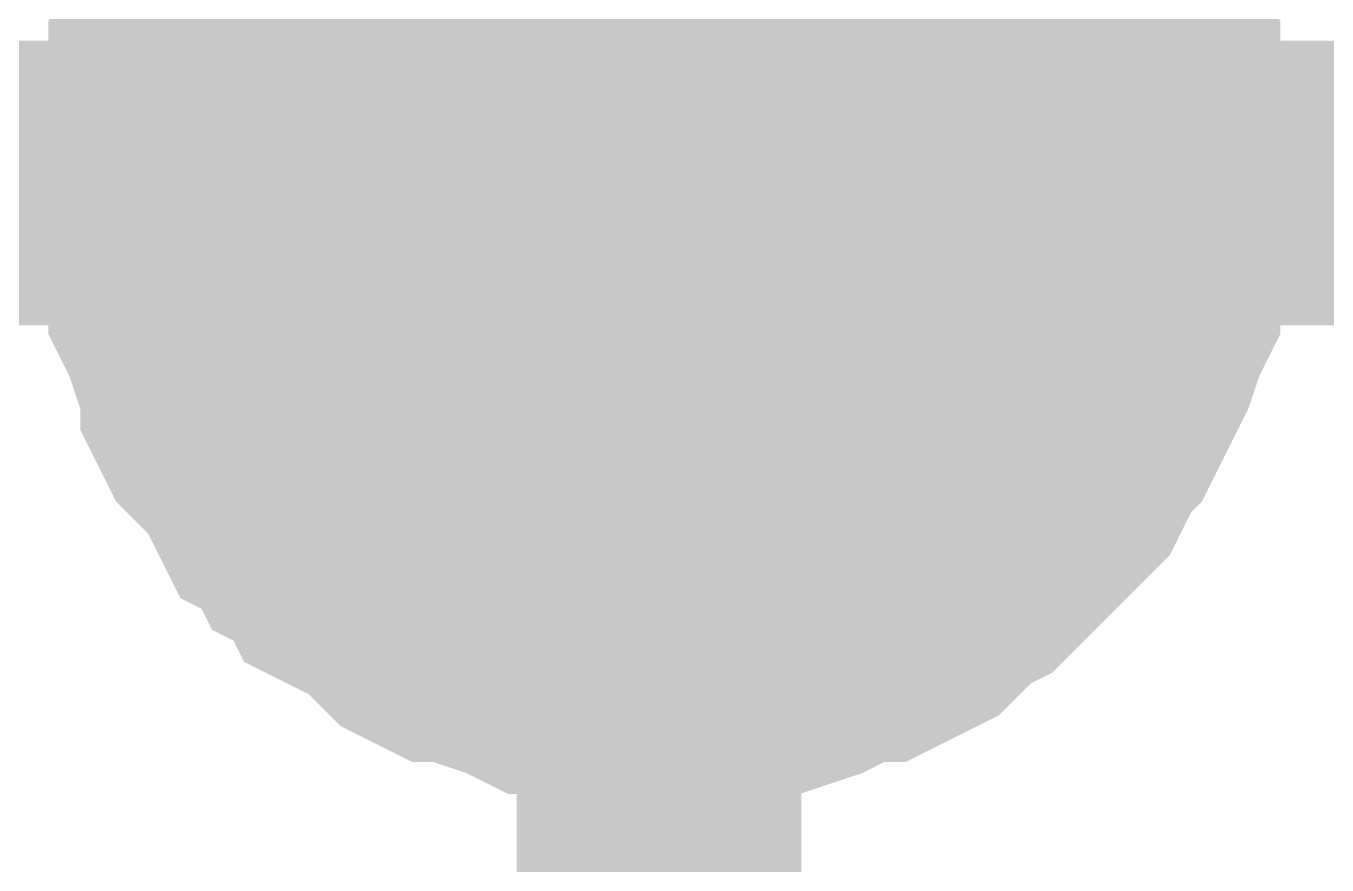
# Model space of a CAD drawing. Header units: inches. Extents: x 0 to 420, y 0 to 297.
# Drawn here: x 120.863 to 122.232, y 153.272 to 154.154 of the extents above; entities that cross this region are included whole.
import ezdxf

# ---------------------------------------------------------------- set-up
doc = ezdxf.new("R2010")
doc.units = ezdxf.units.IN
doc.layers.add('Sheet', color=255, linetype='Continuous')

msp = doc.modelspace()

# ---------------------------------------------------------------- linework, layer by layer
at = {"layer": 'Sheet'}
for points, const_width in [([(121.5294, 153.9892), (121.5294, 168.9893)], 0.2997), ([(121.0255, 153.9892), (121.0255, 154.0116), (121.0255, 154.0452), (121.0367, 154.0676), (121.0367, 154.09), (121.0367, 154.1236), (121.0479, 154.146), (121.0591, 154.1685), (121.0703, 154.1909), (121.0703, 154.2133), (121.0815, 154.2357), (121.0927, 154.2581), (121.1151, 154.2805), (121.1263, 154.3029), (121.1375, 154.3253)], 0.2997), ([(121.0255, 153.9892), (121.0255, 154.0116), (121.0255, 154.0452), (121.0367, 154.0676), (121.0367, 154.09), (121.0367, 154.1236), (121.0479, 154.146), (121.0591, 154.1685), (121.0703, 154.1909), (121.0703, 154.2133), (121.0815, 154.2357), (121.0927, 154.2581), (121.1151, 154.2805), (121.1263, 154.3029), (121.1375, 154.3253)], 0.2997), ([(121.0255, 153.9892), (121.0255, 154.0116), (121.0255, 154.0452), (121.0367, 154.0676), (121.0367, 154.09), (121.0367, 154.1236), (121.0479, 154.146), (121.0591, 154.1685), (121.0703, 154.1909), (121.0703, 154.2133), (121.0815, 154.2357), (121.0927, 154.2581), (121.1151, 154.2805), (121.1263, 154.3029), (121.1375, 154.3253)], 0.2997), ([(121.0255, 153.9892), (121.0255, 154.0116), (121.0255, 154.0452), (121.0367, 154.0676), (121.0367, 154.09), (121.0367, 154.1236), (121.0479, 154.146), (121.0591, 154.1685), (121.0703, 154.1909), (121.0703, 154.2133), (121.0815, 154.2357), (121.0927, 154.2581), (121.1151, 154.2805), (121.1263, 154.3029), (121.1375, 154.3253)], 0.2997), ([(121.0255, 153.9892), (121.0255, 154.0116), (121.0255, 154.0452), (121.0367, 154.0676), (121.0367, 154.09), (121.0367, 154.1236), (121.0479, 154.146), (121.0591, 154.1685), (121.0703, 154.1909), (121.0703, 154.2133), (121.0815, 154.2357), (121.0927, 154.2581), (121.1151, 154.2805), (121.1263, 154.3029), (121.1375, 154.3253)], 0.2997), ([(121.0255, 153.9892), (121.0255, 154.0116), (121.0255, 154.0452), (121.0367, 154.0676), (121.0367, 154.09), (121.0367, 154.1236), (121.0479, 154.146), (121.0591, 154.1685), (121.0703, 154.1909), (121.0703, 154.2133), (121.0815, 154.2357), (121.0927, 154.2581), (121.1151, 154.2805), (121.1263, 154.3029), (121.1375, 154.3253)], 0.2997), ([(121.0255, 153.9892), (121.0255, 154.0116), (121.0255, 154.0452), (121.0367, 154.0676), (121.0367, 154.09), (121.0367, 154.1236), (121.0479, 154.146), (121.0591, 154.1685), (121.0703, 154.1909), (121.0703, 154.2133), (121.0815, 154.2357), (121.0927, 154.2581), (121.1151, 154.2805), (121.1263, 154.3029), (121.1375, 154.3253)], 0.2997), ([(121.0255, 153.9892), (121.0255, 154.0116), (121.0255, 154.0452), (121.0367, 154.0676), (121.0367, 154.09), (121.0367, 154.1236), (121.0479, 154.146), (121.0591, 154.1685), (121.0703, 154.1909), (121.0703, 154.2133), (121.0815, 154.2357), (121.0927, 154.2581), (121.1151, 154.2805), (121.1263, 154.3029), (121.1375, 154.3253)], 0.2997), ([(121.0255, 153.9892), (121.0255, 154.0116), (121.0255, 154.0452), (121.0367, 154.0676), (121.0367, 154.09), (121.0367, 154.1236), (121.0479, 154.146), (121.0591, 154.1685), (121.0703, 154.1909), (121.0703, 154.2133), (121.0815, 154.2357), (121.0927, 154.2581), (121.1151, 154.2805), (121.1263, 154.3029), (121.1375, 154.3253)], 0.2997), ([(121.9214, 154.3253), (121.9438, 154.3029), (121.955, 154.2805), (121.9662, 154.2581), (121.9774, 154.2357), (121.9886, 154.2133), (121.9998, 154.1909), (122.011, 154.1685), (122.0222, 154.146), (122.0334, 154.1236), (122.0334, 154.09), (122.0334, 154.0676), (122.0446, 154.0452), (122.0446, 154.0116), (122.0446, 153.9892)], 0.2997), ([(121.9214, 154.3253), (121.9438, 154.3029), (121.955, 154.2805), (121.9662, 154.2581), (121.9774, 154.2357), (121.9886, 154.2133), (121.9998, 154.1909), (122.011, 154.1685), (122.0222, 154.146), (122.0334, 154.1236), (122.0334, 154.09), (122.0334, 154.0676), (122.0446, 154.0452), (122.0446, 154.0116), (122.0446, 153.9892)], 0.2997), ([(121.9214, 154.3253), (121.9438, 154.3029), (121.955, 154.2805), (121.9662, 154.2581), (121.9774, 154.2357), (121.9886, 154.2133), (121.9998, 154.1909), (122.011, 154.1685), (122.0222, 154.146), (122.0334, 154.1236), (122.0334, 154.09), (122.0334, 154.0676), (122.0446, 154.0452), (122.0446, 154.0116), (122.0446, 153.9892)], 0.2997), ([(121.9214, 154.3253), (121.9438, 154.3029), (121.955, 154.2805), (121.9662, 154.2581), (121.9774, 154.2357), (121.9886, 154.2133), (121.9998, 154.1909), (122.011, 154.1685), (122.0222, 154.146), (122.0334, 154.1236), (122.0334, 154.09), (122.0334, 154.0676), (122.0446, 154.0452), (122.0446, 154.0116), (122.0446, 153.9892)], 0.2997), ([(121.9214, 154.3253), (121.9438, 154.3029), (121.955, 154.2805), (121.9662, 154.2581), (121.9774, 154.2357), (121.9886, 154.2133), (121.9998, 154.1909), (122.011, 154.1685), (122.0222, 154.146), (122.0334, 154.1236), (122.0334, 154.09), (122.0334, 154.0676), (122.0446, 154.0452), (122.0446, 154.0116), (122.0446, 153.9892)], 0.2997), ([(121.9214, 154.3253), (121.9438, 154.3029), (121.955, 154.2805), (121.9662, 154.2581), (121.9774, 154.2357), (121.9886, 154.2133), (121.9998, 154.1909), (122.011, 154.1685), (122.0222, 154.146), (122.0334, 154.1236), (122.0334, 154.09), (122.0334, 154.0676), (122.0446, 154.0452), (122.0446, 154.0116), (122.0446, 153.9892)], 0.2997), ([(121.9214, 154.3253), (121.9438, 154.3029), (121.955, 154.2805), (121.9662, 154.2581), (121.9774, 154.2357), (121.9886, 154.2133), (121.9998, 154.1909), (122.011, 154.1685), (122.0222, 154.146), (122.0334, 154.1236), (122.0334, 154.09), (122.0334, 154.0676), (122.0446, 154.0452), (122.0446, 154.0116), (122.0446, 153.9892)], 0.2997), ([(121.9214, 154.3253), (121.9438, 154.3029), (121.955, 154.2805), (121.9662, 154.2581), (121.9774, 154.2357), (121.9886, 154.2133), (121.9998, 154.1909), (122.011, 154.1685), (122.0222, 154.146), (122.0334, 154.1236), (122.0334, 154.09), (122.0334, 154.0676), (122.0446, 154.0452), (122.0446, 154.0116), (122.0446, 153.9892)], 0.2997), ([(121.9214, 154.3253), (121.9438, 154.3029), (121.955, 154.2805), (121.9662, 154.2581), (121.9774, 154.2357), (121.9886, 154.2133), (121.9998, 154.1909), (122.011, 154.1685), (122.0222, 154.146), (122.0334, 154.1236), (122.0334, 154.09), (122.0334, 154.0676), (122.0446, 154.0452), (122.0446, 154.0116), (122.0446, 153.9892)], 0.2997), ([(121.0255, 153.9892), (121.0255, 154.0116), (121.0255, 154.0452), (121.0367, 154.0676), (121.0367, 154.09), (121.0367, 154.1236), (121.0479, 154.146), (121.0591, 154.1685), (121.0703, 154.1909), (121.0703, 154.2133)], 0.0991), ([(121.0255, 153.9892), (121.0255, 154.0116), (121.0255, 154.0452), (121.0367, 154.0676), (121.0367, 154.09), (121.0367, 154.1236), (121.0479, 154.146), (121.0591, 154.1685), (121.0703, 154.1909), (121.0703, 154.2133)], 0.0991), ([(121.0255, 153.9892), (121.0255, 154.0116), (121.0255, 154.0452), (121.0367, 154.0676), (121.0367, 154.09), (121.0367, 154.1236), (121.0479, 154.146), (121.0591, 154.1685), (121.0703, 154.1909), (121.0703, 154.2133)], 0.0991), ([(121.0255, 153.9892), (121.0255, 154.0116), (121.0255, 154.0452), (121.0367, 154.0676), (121.0367, 154.09), (121.0367, 154.1236), (121.0479, 154.146), (121.0591, 154.1685), (121.0703, 154.1909), (121.0703, 154.2133)], 0.0991), ([(121.0255, 153.9892), (121.0255, 154.0116), (121.0255, 154.0452), (121.0367, 154.0676), (121.0367, 154.09), (121.0367, 154.1236), (121.0479, 154.146), (121.0591, 154.1685), (121.0703, 154.1909), (121.0703, 154.2133)], 0.0991), ([(121.0255, 153.9892), (121.0255, 154.0116), (121.0255, 154.0452), (121.0367, 154.0676), (121.0367, 154.09), (121.0367, 154.1236), (121.0479, 154.146), (121.0591, 154.1685), (121.0703, 154.1909), (121.0703, 154.2133)], 0.0991), ([(121.0255, 153.9892), (121.0255, 154.0116), (121.0255, 154.0452), (121.0367, 154.0676), (121.0367, 154.09), (121.0367, 154.1236), (121.0479, 154.146), (121.0591, 154.1685), (121.0703, 154.1909), (121.0703, 154.2133)], 0.0991), ([(121.0255, 153.9892), (121.0255, 154.0116), (121.0255, 154.0452), (121.0367, 154.0676), (121.0367, 154.09), (121.0367, 154.1236), (121.0479, 154.146), (121.0591, 154.1685), (121.0703, 154.1909), (121.0703, 154.2133)], 0.0991), ([(121.0255, 153.9892), (121.0255, 154.0116), (121.0255, 154.0452), (121.0367, 154.0676), (121.0367, 154.09), (121.0367, 154.1236), (121.0479, 154.146), (121.0591, 154.1685), (121.0703, 154.1909), (121.0703, 154.2133)], 0.0991), ([(121.9886, 154.2133), (121.9998, 154.1909), (122.011, 154.1685), (122.0222, 154.146), (122.0334, 154.1236), (122.0334, 154.09), (122.0334, 154.0676), (122.0446, 154.0452), (122.0446, 154.0116), (122.0446, 153.9892)], 0.0991), ([(121.9886, 154.2133), (121.9998, 154.1909), (122.011, 154.1685), (122.0222, 154.146), (122.0334, 154.1236), (122.0334, 154.09), (122.0334, 154.0676), (122.0446, 154.0452), (122.0446, 154.0116), (122.0446, 153.9892)], 0.0991), ([(121.9886, 154.2133), (121.9998, 154.1909), (122.011, 154.1685), (122.0222, 154.146), (122.0334, 154.1236), (122.0334, 154.09), (122.0334, 154.0676), (122.0446, 154.0452), (122.0446, 154.0116), (122.0446, 153.9892)], 0.0991), ([(121.9886, 154.2133), (121.9998, 154.1909), (122.011, 154.1685), (122.0222, 154.146), (122.0334, 154.1236), (122.0334, 154.09), (122.0334, 154.0676), (122.0446, 154.0452), (122.0446, 154.0116), (122.0446, 153.9892)], 0.0991), ([(121.9886, 154.2133), (121.9998, 154.1909), (122.011, 154.1685), (122.0222, 154.146), (122.0334, 154.1236), (122.0334, 154.09), (122.0334, 154.0676), (122.0446, 154.0452), (122.0446, 154.0116), (122.0446, 153.9892)], 0.0991), ([(121.9886, 154.2133), (121.9998, 154.1909), (122.011, 154.1685), (122.0222, 154.146), (122.0334, 154.1236), (122.0334, 154.09), (122.0334, 154.0676), (122.0446, 154.0452), (122.0446, 154.0116), (122.0446, 153.9892)], 0.0991), ([(121.9886, 154.2133), (121.9998, 154.1909), (122.011, 154.1685), (122.0222, 154.146), (122.0334, 154.1236), (122.0334, 154.09), (122.0334, 154.0676), (122.0446, 154.0452), (122.0446, 154.0116), (122.0446, 153.9892)], 0.0991), ([(121.9886, 154.2133), (121.9998, 154.1909), (122.011, 154.1685), (122.0222, 154.146), (122.0334, 154.1236), (122.0334, 154.09), (122.0334, 154.0676), (122.0446, 154.0452), (122.0446, 154.0116), (122.0446, 153.9892)], 0.0991), ([(121.9886, 154.2133), (121.9998, 154.1909), (122.011, 154.1685), (122.0222, 154.146), (122.0334, 154.1236), (122.0334, 154.09), (122.0334, 154.0676), (122.0446, 154.0452), (122.0446, 154.0116), (122.0446, 153.9892)], 0.0991), ([(116.5348, 153.9892), (121.5294, 153.9892)], 0.2997), ([(121.5294, 153.4851), (121.507, 153.4851), (121.4734, 153.4851), (121.451, 153.4963), (121.4286, 153.4963), (121.4063, 153.4963), (121.3839, 153.5075), (121.3503, 153.5187), (121.3279, 153.5299), (121.3055, 153.5299), (121.2831, 153.5411), (121.2719, 153.5523), (121.2495, 153.5747), (121.2271, 153.5859), (121.2047, 153.5971), (121.1935, 153.6195), (121.1711, 153.6307), (121.1599, 153.6531), (121.1375, 153.6643), (121.1263, 153.6867), (121.1151, 153.7092), (121.0927, 153.7316), (121.0815, 153.7428), (121.0703, 153.7652), (121.0703, 153.7876), (121.0591, 153.81), (121.0479, 153.8436), (121.0367, 153.866), (121.0367, 153.8884), (121.0367, 153.9108), (121.0255, 153.9332), (121.0255, 153.9668), (121.0255, 153.9892)], 0.2997), ([(121.0255, 153.9892), (121.0255, 153.9892)], 0.2997), ([(121.5294, 153.4851), (121.507, 153.4851), (121.4734, 153.4851), (121.451, 153.4963), (121.4286, 153.4963), (121.4063, 153.4963), (121.3839, 153.5075), (121.3503, 153.5187), (121.3279, 153.5299), (121.3055, 153.5299), (121.2831, 153.5411), (121.2719, 153.5523), (121.2495, 153.5747), (121.2271, 153.5859), (121.2047, 153.5971), (121.1935, 153.6195), (121.1711, 153.6307), (121.1599, 153.6531), (121.1375, 153.6643), (121.1263, 153.6867), (121.1151, 153.7092), (121.0927, 153.7316), (121.0815, 153.7428), (121.0703, 153.7652), (121.0703, 153.7876), (121.0591, 153.81), (121.0479, 153.8436), (121.0367, 153.866), (121.0367, 153.8884), (121.0367, 153.9108), (121.0255, 153.9332), (121.0255, 153.9668), (121.0255, 153.9892)], 0.2997), ([(121.0255, 153.9892), (121.0255, 153.9892)], 0.2997), ([(121.5294, 153.4851), (121.507, 153.4851), (121.4734, 153.4851), (121.451, 153.4963), (121.4286, 153.4963), (121.4063, 153.4963), (121.3839, 153.5075), (121.3503, 153.5187), (121.3279, 153.5299), (121.3055, 153.5299), (121.2831, 153.5411), (121.2719, 153.5523), (121.2495, 153.5747), (121.2271, 153.5859), (121.2047, 153.5971), (121.1935, 153.6195), (121.1711, 153.6307), (121.1599, 153.6531), (121.1375, 153.6643), (121.1263, 153.6867), (121.1151, 153.7092), (121.0927, 153.7316), (121.0815, 153.7428), (121.0703, 153.7652), (121.0703, 153.7876), (121.0591, 153.81), (121.0479, 153.8436), (121.0367, 153.866), (121.0367, 153.8884), (121.0367, 153.9108), (121.0255, 153.9332), (121.0255, 153.9668), (121.0255, 153.9892)], 0.2997), ([(121.0255, 153.9892), (121.0255, 153.9892)], 0.2997), ([(121.5294, 153.4851), (121.507, 153.4851), (121.4734, 153.4851), (121.451, 153.4963), (121.4286, 153.4963), (121.4063, 153.4963), (121.3839, 153.5075), (121.3503, 153.5187), (121.3279, 153.5299), (121.3055, 153.5299), (121.2831, 153.5411), (121.2719, 153.5523), (121.2495, 153.5747), (121.2271, 153.5859), (121.2047, 153.5971), (121.1935, 153.6195), (121.1711, 153.6307), (121.1599, 153.6531), (121.1375, 153.6643), (121.1263, 153.6867), (121.1151, 153.7092), (121.0927, 153.7316), (121.0815, 153.7428), (121.0703, 153.7652), (121.0703, 153.7876), (121.0591, 153.81), (121.0479, 153.8436), (121.0367, 153.866), (121.0367, 153.8884), (121.0367, 153.9108), (121.0255, 153.9332), (121.0255, 153.9668), (121.0255, 153.9892)], 0.2997), ([(121.0255, 153.9892), (121.0255, 153.9892)], 0.2997), ([(121.5294, 153.4851), (121.507, 153.4851), (121.4734, 153.4851), (121.451, 153.4963), (121.4286, 153.4963), (121.4063, 153.4963), (121.3839, 153.5075), (121.3503, 153.5187), (121.3279, 153.5299), (121.3055, 153.5299), (121.2831, 153.5411), (121.2719, 153.5523), (121.2495, 153.5747), (121.2271, 153.5859), (121.2047, 153.5971), (121.1935, 153.6195), (121.1711, 153.6307), (121.1599, 153.6531), (121.1375, 153.6643), (121.1263, 153.6867), (121.1151, 153.7092), (121.0927, 153.7316), (121.0815, 153.7428), (121.0703, 153.7652), (121.0703, 153.7876), (121.0591, 153.81), (121.0479, 153.8436), (121.0367, 153.866), (121.0367, 153.8884), (121.0367, 153.9108), (121.0255, 153.9332), (121.0255, 153.9668), (121.0255, 153.9892)], 0.2997), ([(121.0255, 153.9892), (121.0255, 153.9892)], 0.2997), ([(121.5294, 153.4851), (121.507, 153.4851), (121.4734, 153.4851), (121.451, 153.4963), (121.4286, 153.4963), (121.4063, 153.4963), (121.3839, 153.5075), (121.3503, 153.5187), (121.3279, 153.5299), (121.3055, 153.5299), (121.2831, 153.5411), (121.2719, 153.5523), (121.2495, 153.5747), (121.2271, 153.5859), (121.2047, 153.5971), (121.1935, 153.6195), (121.1711, 153.6307), (121.1599, 153.6531), (121.1375, 153.6643), (121.1263, 153.6867), (121.1151, 153.7092), (121.0927, 153.7316), (121.0815, 153.7428), (121.0703, 153.7652), (121.0703, 153.7876), (121.0591, 153.81), (121.0479, 153.8436), (121.0367, 153.866), (121.0367, 153.8884), (121.0367, 153.9108), (121.0255, 153.9332), (121.0255, 153.9668), (121.0255, 153.9892)], 0.2997), ([(121.0255, 153.9892), (121.0255, 153.9892)], 0.2997), ([(121.5294, 153.4851), (121.507, 153.4851), (121.4734, 153.4851), (121.451, 153.4963), (121.4286, 153.4963), (121.4063, 153.4963), (121.3839, 153.5075), (121.3503, 153.5187), (121.3279, 153.5299), (121.3055, 153.5299), (121.2831, 153.5411), (121.2719, 153.5523), (121.2495, 153.5747), (121.2271, 153.5859), (121.2047, 153.5971), (121.1935, 153.6195), (121.1711, 153.6307), (121.1599, 153.6531), (121.1375, 153.6643), (121.1263, 153.6867), (121.1151, 153.7092), (121.0927, 153.7316), (121.0815, 153.7428), (121.0703, 153.7652), (121.0703, 153.7876), (121.0591, 153.81), (121.0479, 153.8436), (121.0367, 153.866), (121.0367, 153.8884), (121.0367, 153.9108), (121.0255, 153.9332), (121.0255, 153.9668), (121.0255, 153.9892)], 0.2997), ([(121.0255, 153.9892), (121.0255, 153.9892)], 0.2997), ([(121.5294, 153.4851), (121.507, 153.4851), (121.4734, 153.4851), (121.451, 153.4963), (121.4286, 153.4963), (121.4063, 153.4963), (121.3839, 153.5075), (121.3503, 153.5187), (121.3279, 153.5299), (121.3055, 153.5299), (121.2831, 153.5411), (121.2719, 153.5523), (121.2495, 153.5747), (121.2271, 153.5859), (121.2047, 153.5971), (121.1935, 153.6195), (121.1711, 153.6307), (121.1599, 153.6531), (121.1375, 153.6643), (121.1263, 153.6867), (121.1151, 153.7092), (121.0927, 153.7316), (121.0815, 153.7428), (121.0703, 153.7652), (121.0703, 153.7876), (121.0591, 153.81), (121.0479, 153.8436), (121.0367, 153.866), (121.0367, 153.8884), (121.0367, 153.9108), (121.0255, 153.9332), (121.0255, 153.9668), (121.0255, 153.9892)], 0.2997), ([(121.0255, 153.9892), (121.0255, 153.9892)], 0.2997), ([(121.5294, 153.4851), (121.507, 153.4851), (121.4734, 153.4851), (121.451, 153.4963), (121.4286, 153.4963), (121.4063, 153.4963), (121.3839, 153.5075), (121.3503, 153.5187), (121.3279, 153.5299), (121.3055, 153.5299), (121.2831, 153.5411), (121.2719, 153.5523), (121.2495, 153.5747), (121.2271, 153.5859), (121.2047, 153.5971), (121.1935, 153.6195), (121.1711, 153.6307), (121.1599, 153.6531), (121.1375, 153.6643), (121.1263, 153.6867), (121.1151, 153.7092), (121.0927, 153.7316), (121.0815, 153.7428), (121.0703, 153.7652), (121.0703, 153.7876), (121.0591, 153.81), (121.0479, 153.8436), (121.0367, 153.866), (121.0367, 153.8884), (121.0367, 153.9108), (121.0255, 153.9332), (121.0255, 153.9668), (121.0255, 153.9892)], 0.2997), ([(121.0255, 153.9892), (121.0255, 153.9892)], 0.2997), ([(122.0446, 153.9892), (122.0446, 153.9668), (122.0446, 153.9332), (122.0334, 153.9108), (122.0334, 153.8884), (122.0334, 153.866), (122.0222, 153.8436), (122.011, 153.81), (121.9998, 153.7876), (121.9886, 153.7652), (121.9774, 153.7428), (121.9662, 153.7316), (121.955, 153.7092), (121.9438, 153.6867), (121.9214, 153.6643), (121.9102, 153.6531), (121.8878, 153.6307), (121.8766, 153.6195), (121.8542, 153.5971), (121.8318, 153.5859), (121.8206, 153.5747), (121.7982, 153.5523), (121.7758, 153.5411), (121.7534, 153.5299), (121.731, 153.5299), (121.7086, 153.5187), (121.6862, 153.5075), (121.6526, 153.4963), (121.6302, 153.4963), (121.6078, 153.4963), (121.5854, 153.4851), (121.5518, 153.4851), (121.5294, 153.4851)], 0.2997), ([(122.0446, 153.9892), (122.0446, 153.9668), (122.0446, 153.9332), (122.0334, 153.9108), (122.0334, 153.8884), (122.0334, 153.866), (122.0222, 153.8436), (122.011, 153.81), (121.9998, 153.7876), (121.9886, 153.7652), (121.9774, 153.7428), (121.9662, 153.7316), (121.955, 153.7092), (121.9438, 153.6867), (121.9214, 153.6643), (121.9102, 153.6531), (121.8878, 153.6307), (121.8766, 153.6195), (121.8542, 153.5971), (121.8318, 153.5859), (121.8206, 153.5747), (121.7982, 153.5523), (121.7758, 153.5411), (121.7534, 153.5299), (121.731, 153.5299), (121.7086, 153.5187), (121.6862, 153.5075), (121.6526, 153.4963), (121.6302, 153.4963), (121.6078, 153.4963), (121.5854, 153.4851), (121.5518, 153.4851), (121.5294, 153.4851)], 0.2997), ([(121.5294, 153.9892), (121.5294, 138.9891)], 0.2997), ([(122.0446, 153.9892), (122.0446, 153.9668), (122.0446, 153.9332), (122.0334, 153.9108), (122.0334, 153.8884), (122.0334, 153.866), (122.0222, 153.8436), (122.011, 153.81), (121.9998, 153.7876), (121.9886, 153.7652), (121.9774, 153.7428), (121.9662, 153.7316), (121.955, 153.7092), (121.9438, 153.6867), (121.9214, 153.6643), (121.9102, 153.6531), (121.8878, 153.6307), (121.8766, 153.6195), (121.8542, 153.5971), (121.8318, 153.5859), (121.8206, 153.5747), (121.7982, 153.5523), (121.7758, 153.5411), (121.7534, 153.5299), (121.731, 153.5299), (121.7086, 153.5187), (121.6862, 153.5075), (121.6526, 153.4963), (121.6302, 153.4963), (121.6078, 153.4963), (121.5854, 153.4851), (121.5518, 153.4851), (121.5294, 153.4851)], 0.2997), ([(121.5294, 153.9892), (128.0359, 153.9892)], 0.2997), ([(122.0446, 153.9892), (122.0446, 153.9668), (122.0446, 153.9332), (122.0334, 153.9108), (122.0334, 153.8884), (122.0334, 153.866), (122.0222, 153.8436), (122.011, 153.81), (121.9998, 153.7876), (121.9886, 153.7652), (121.9774, 153.7428), (121.9662, 153.7316), (121.955, 153.7092), (121.9438, 153.6867), (121.9214, 153.6643), (121.9102, 153.6531), (121.8878, 153.6307), (121.8766, 153.6195), (121.8542, 153.5971), (121.8318, 153.5859), (121.8206, 153.5747), (121.7982, 153.5523), (121.7758, 153.5411), (121.7534, 153.5299), (121.731, 153.5299), (121.7086, 153.5187), (121.6862, 153.5075), (121.6526, 153.4963), (121.6302, 153.4963), (121.6078, 153.4963), (121.5854, 153.4851), (121.5518, 153.4851), (121.5294, 153.4851)], 0.2997), ([(122.0446, 153.9892), (122.0446, 153.9668), (122.0446, 153.9332), (122.0334, 153.9108), (122.0334, 153.8884), (122.0334, 153.866), (122.0222, 153.8436), (122.011, 153.81), (121.9998, 153.7876), (121.9886, 153.7652), (121.9774, 153.7428), (121.9662, 153.7316), (121.955, 153.7092), (121.9438, 153.6867), (121.9214, 153.6643), (121.9102, 153.6531), (121.8878, 153.6307), (121.8766, 153.6195), (121.8542, 153.5971), (121.8318, 153.5859), (121.8206, 153.5747), (121.7982, 153.5523), (121.7758, 153.5411), (121.7534, 153.5299), (121.731, 153.5299), (121.7086, 153.5187), (121.6862, 153.5075), (121.6526, 153.4963), (121.6302, 153.4963), (121.6078, 153.4963), (121.5854, 153.4851), (121.5518, 153.4851), (121.5294, 153.4851)], 0.2997), ([(122.0446, 153.9892), (122.0446, 153.9668), (122.0446, 153.9332), (122.0334, 153.9108), (122.0334, 153.8884), (122.0334, 153.866), (122.0222, 153.8436), (122.011, 153.81), (121.9998, 153.7876), (121.9886, 153.7652), (121.9774, 153.7428), (121.9662, 153.7316), (121.955, 153.7092), (121.9438, 153.6867), (121.9214, 153.6643), (121.9102, 153.6531), (121.8878, 153.6307), (121.8766, 153.6195), (121.8542, 153.5971), (121.8318, 153.5859), (121.8206, 153.5747), (121.7982, 153.5523), (121.7758, 153.5411), (121.7534, 153.5299), (121.731, 153.5299), (121.7086, 153.5187), (121.6862, 153.5075), (121.6526, 153.4963), (121.6302, 153.4963), (121.6078, 153.4963), (121.5854, 153.4851), (121.5518, 153.4851), (121.5294, 153.4851)], 0.2997), ([(122.0446, 153.9892), (122.0446, 153.9668), (122.0446, 153.9332), (122.0334, 153.9108), (122.0334, 153.8884), (122.0334, 153.866), (122.0222, 153.8436), (122.011, 153.81), (121.9998, 153.7876), (121.9886, 153.7652), (121.9774, 153.7428), (121.9662, 153.7316), (121.955, 153.7092), (121.9438, 153.6867), (121.9214, 153.6643), (121.9102, 153.6531), (121.8878, 153.6307), (121.8766, 153.6195), (121.8542, 153.5971), (121.8318, 153.5859), (121.8206, 153.5747), (121.7982, 153.5523), (121.7758, 153.5411), (121.7534, 153.5299), (121.731, 153.5299), (121.7086, 153.5187), (121.6862, 153.5075), (121.6526, 153.4963), (121.6302, 153.4963), (121.6078, 153.4963), (121.5854, 153.4851), (121.5518, 153.4851), (121.5294, 153.4851)], 0.2997), ([(122.0446, 153.9892), (122.0446, 153.9668), (122.0446, 153.9332), (122.0334, 153.9108), (122.0334, 153.8884), (122.0334, 153.866), (122.0222, 153.8436), (122.011, 153.81), (121.9998, 153.7876), (121.9886, 153.7652), (121.9774, 153.7428), (121.9662, 153.7316), (121.955, 153.7092), (121.9438, 153.6867), (121.9214, 153.6643), (121.9102, 153.6531), (121.8878, 153.6307), (121.8766, 153.6195), (121.8542, 153.5971), (121.8318, 153.5859), (121.8206, 153.5747), (121.7982, 153.5523), (121.7758, 153.5411), (121.7534, 153.5299), (121.731, 153.5299), (121.7086, 153.5187), (121.6862, 153.5075), (121.6526, 153.4963), (121.6302, 153.4963), (121.6078, 153.4963), (121.5854, 153.4851), (121.5518, 153.4851), (121.5294, 153.4851)], 0.2997), ([(122.0446, 153.9892), (122.0446, 153.9668), (122.0446, 153.9332), (122.0334, 153.9108), (122.0334, 153.8884), (122.0334, 153.866), (122.0222, 153.8436), (122.011, 153.81), (121.9998, 153.7876), (121.9886, 153.7652), (121.9774, 153.7428), (121.9662, 153.7316), (121.955, 153.7092), (121.9438, 153.6867), (121.9214, 153.6643), (121.9102, 153.6531), (121.8878, 153.6307), (121.8766, 153.6195), (121.8542, 153.5971), (121.8318, 153.5859), (121.8206, 153.5747), (121.7982, 153.5523), (121.7758, 153.5411), (121.7534, 153.5299), (121.731, 153.5299), (121.7086, 153.5187), (121.6862, 153.5075), (121.6526, 153.4963), (121.6302, 153.4963), (121.6078, 153.4963), (121.5854, 153.4851), (121.5518, 153.4851), (121.5294, 153.4851)], 0.2997), ([(122.0446, 153.9892), (122.0446, 153.9892), (122.0446, 153.9892), (122.0446, 153.9892), (122.0446, 153.9892), (122.0446, 153.9892), (122.0446, 153.9892), (122.0446, 153.9892), (122.0446, 153.9892), (122.0446, 153.9892), (122.0446, 153.9892), (122.0446, 153.9892), (122.0446, 153.9892), (122.0446, 153.9892), (122.0446, 153.9892), (122.0446, 153.9892), (122.0446, 153.9892), (122.0446, 153.9892), (122.0446, 153.9892), (122.0446, 153.9892), (122.0446, 153.9892), (122.0446, 153.9892), (122.0446, 153.9892), (122.0446, 153.9892), (122.0446, 153.9892), (122.0446, 153.9892), (122.0446, 153.9892), (122.0446, 153.9892), (122.0446, 153.9892), (122.0446, 153.9892), (122.0446, 153.9892), (122.0446, 153.9892), (122.0446, 153.9892)], 0.2997), ([(122.0446, 153.9892), (122.0446, 153.9892)], 0.2997), ([(122.0446, 153.9892), (122.0446, 153.9892), (122.0446, 153.9892), (122.0446, 153.9892), (122.0446, 153.9892), (122.0446, 153.9892), (122.0446, 153.9892), (122.0446, 153.9892), (122.0446, 153.9892), (122.0446, 153.9892), (122.0446, 153.9892), (122.0446, 153.9892), (122.0446, 153.9892), (122.0446, 153.9892), (122.0446, 153.9892), (122.0446, 153.9892), (122.0446, 153.9892), (122.0446, 153.9892), (122.0446, 153.9892), (122.0446, 153.9892), (122.0446, 153.9892), (122.0446, 153.9892), (122.0446, 153.9892), (122.0446, 153.9892), (122.0446, 153.9892), (122.0446, 153.9892), (122.0446, 153.9892), (122.0446, 153.9892), (122.0446, 153.9892), (122.0446, 153.9892), (122.0446, 153.9892), (122.0446, 153.9892), (122.0446, 153.9892)], 0.2997), ([(122.0446, 153.9892), (122.0446, 153.9892)], 0.2997), ([(122.0446, 153.9892), (122.0446, 153.9892), (122.0446, 153.9892), (122.0446, 153.9892), (122.0446, 153.9892), (122.0446, 153.9892), (122.0446, 153.9892), (122.0446, 153.9892), (122.0446, 153.9892), (122.0446, 153.9892), (122.0446, 153.9892), (122.0446, 153.9892), (122.0446, 153.9892), (122.0446, 153.9892), (122.0446, 153.9892), (122.0446, 153.9892), (122.0446, 153.9892), (122.0446, 153.9892), (122.0446, 153.9892), (122.0446, 153.9892), (122.0446, 153.9892), (122.0446, 153.9892), (122.0446, 153.9892), (122.0446, 153.9892), (122.0446, 153.9892), (122.0446, 153.9892), (122.0446, 153.9892), (122.0446, 153.9892), (122.0446, 153.9892), (122.0446, 153.9892), (122.0446, 153.9892), (122.0446, 153.9892), (122.0446, 153.9892)], 0.2997), ([(122.0446, 153.9892), (122.0446, 153.9892)], 0.2997), ([(122.0446, 153.9892), (122.0446, 153.9892), (122.0446, 153.9892), (122.0446, 153.9892), (122.0446, 153.9892), (122.0446, 153.9892), (122.0446, 153.9892), (122.0446, 153.9892), (122.0446, 153.9892), (122.0446, 153.9892), (122.0446, 153.9892), (122.0446, 153.9892), (122.0446, 153.9892), (122.0446, 153.9892), (122.0446, 153.9892), (122.0446, 153.9892), (122.0446, 153.9892), (122.0446, 153.9892), (122.0446, 153.9892), (122.0446, 153.9892), (122.0446, 153.9892), (122.0446, 153.9892), (122.0446, 153.9892), (122.0446, 153.9892), (122.0446, 153.9892), (122.0446, 153.9892), (122.0446, 153.9892), (122.0446, 153.9892), (122.0446, 153.9892), (122.0446, 153.9892), (122.0446, 153.9892), (122.0446, 153.9892), (122.0446, 153.9892)], 0.2997), ([(122.0446, 153.9892), (122.0446, 153.9892)], 0.2997), ([(122.0446, 153.9892), (122.0446, 153.9892), (122.0446, 153.9892), (122.0446, 153.9892), (122.0446, 153.9892), (122.0446, 153.9892), (122.0446, 153.9892), (122.0446, 153.9892), (122.0446, 153.9892), (122.0446, 153.9892), (122.0446, 153.9892), (122.0446, 153.9892), (122.0446, 153.9892), (122.0446, 153.9892), (122.0446, 153.9892), (122.0446, 153.9892), (122.0446, 153.9892), (122.0446, 153.9892), (122.0446, 153.9892), (122.0446, 153.9892), (122.0446, 153.9892), (122.0446, 153.9892), (122.0446, 153.9892), (122.0446, 153.9892), (122.0446, 153.9892), (122.0446, 153.9892), (122.0446, 153.9892), (122.0446, 153.9892), (122.0446, 153.9892), (122.0446, 153.9892), (122.0446, 153.9892), (122.0446, 153.9892), (122.0446, 153.9892)], 0.2997), ([(122.0446, 153.9892), (122.0446, 153.9892)], 0.2997), ([(122.0446, 153.9892), (122.0446, 153.9892), (122.0446, 153.9892), (122.0446, 153.9892), (122.0446, 153.9892), (122.0446, 153.9892), (122.0446, 153.9892), (122.0446, 153.9892), (122.0446, 153.9892), (122.0446, 153.9892), (122.0446, 153.9892), (122.0446, 153.9892), (122.0446, 153.9892), (122.0446, 153.9892), (122.0446, 153.9892), (122.0446, 153.9892), (122.0446, 153.9892), (122.0446, 153.9892), (122.0446, 153.9892), (122.0446, 153.9892), (122.0446, 153.9892), (122.0446, 153.9892), (122.0446, 153.9892), (122.0446, 153.9892), (122.0446, 153.9892), (122.0446, 153.9892), (122.0446, 153.9892), (122.0446, 153.9892), (122.0446, 153.9892), (122.0446, 153.9892), (122.0446, 153.9892), (122.0446, 153.9892), (122.0446, 153.9892)], 0.2997), ([(122.0446, 153.9892), (122.0446, 153.9892)], 0.2997), ([(122.0446, 153.9892), (122.0446, 153.9892), (122.0446, 153.9892), (122.0446, 153.9892), (122.0446, 153.9892), (122.0446, 153.9892), (122.0446, 153.9892), (122.0446, 153.9892), (122.0446, 153.9892), (122.0446, 153.9892), (122.0446, 153.9892), (122.0446, 153.9892), (122.0446, 153.9892), (122.0446, 153.9892), (122.0446, 153.9892), (122.0446, 153.9892), (122.0446, 153.9892), (122.0446, 153.9892), (122.0446, 153.9892), (122.0446, 153.9892), (122.0446, 153.9892), (122.0446, 153.9892), (122.0446, 153.9892), (122.0446, 153.9892), (122.0446, 153.9892), (122.0446, 153.9892), (122.0446, 153.9892), (122.0446, 153.9892), (122.0446, 153.9892), (122.0446, 153.9892), (122.0446, 153.9892), (122.0446, 153.9892), (122.0446, 153.9892)], 0.2997), ([(122.0446, 153.9892), (122.0446, 153.9892)], 0.2997), ([(122.0446, 153.9892), (122.0446, 153.9892), (122.0446, 153.9892), (122.0446, 153.9892), (122.0446, 153.9892), (122.0446, 153.9892), (122.0446, 153.9892), (122.0446, 153.9892), (122.0446, 153.9892), (122.0446, 153.9892), (122.0446, 153.9892), (122.0446, 153.9892), (122.0446, 153.9892), (122.0446, 153.9892), (122.0446, 153.9892), (122.0446, 153.9892), (122.0446, 153.9892), (122.0446, 153.9892), (122.0446, 153.9892), (122.0446, 153.9892), (122.0446, 153.9892), (122.0446, 153.9892), (122.0446, 153.9892), (122.0446, 153.9892), (122.0446, 153.9892), (122.0446, 153.9892), (122.0446, 153.9892), (122.0446, 153.9892), (122.0446, 153.9892), (122.0446, 153.9892), (122.0446, 153.9892), (122.0446, 153.9892), (122.0446, 153.9892)], 0.2997), ([(122.0446, 153.9892), (122.0446, 153.9892)], 0.2997), ([(122.0446, 153.9892), (122.0446, 153.9892), (122.0446, 153.9892), (122.0446, 153.9892), (122.0446, 153.9892), (122.0446, 153.9892), (122.0446, 153.9892), (122.0446, 153.9892), (122.0446, 153.9892), (122.0446, 153.9892), (122.0446, 153.9892), (122.0446, 153.9892), (122.0446, 153.9892), (122.0446, 153.9892), (122.0446, 153.9892), (122.0446, 153.9892), (122.0446, 153.9892), (122.0446, 153.9892), (122.0446, 153.9892), (122.0446, 153.9892), (122.0446, 153.9892), (122.0446, 153.9892), (122.0446, 153.9892), (122.0446, 153.9892), (122.0446, 153.9892), (122.0446, 153.9892), (122.0446, 153.9892), (122.0446, 153.9892), (122.0446, 153.9892), (122.0446, 153.9892), (122.0446, 153.9892), (122.0446, 153.9892), (122.0446, 153.9892)], 0.2997), ([(122.0446, 153.9892), (122.0446, 153.9892)], 0.2997), ([(121.5294, 153.4851), (121.507, 153.4851), (121.4734, 153.4851), (121.451, 153.4963), (121.4286, 153.4963), (121.4063, 153.4963), (121.3839, 153.5075), (121.3503, 153.5187), (121.3279, 153.5299), (121.3055, 153.5299), (121.2831, 153.5411), (121.2719, 153.5523), (121.2495, 153.5747), (121.2271, 153.5859), (121.2047, 153.5971), (121.1935, 153.6195), (121.1711, 153.6307), (121.1599, 153.6531), (121.1375, 153.6643), (121.1263, 153.6867), (121.1151, 153.7092), (121.0927, 153.7316), (121.0815, 153.7428), (121.0703, 153.7652), (121.0703, 153.7876), (121.0591, 153.81), (121.0479, 153.8436), (121.0367, 153.866), (121.0367, 153.8884), (121.0367, 153.9108), (121.0255, 153.9332), (121.0255, 153.9668), (121.0255, 153.9892)], 0.0991), ([(121.0255, 153.9892), (121.0255, 153.9892)], 0.0991), ([(121.5294, 153.4851), (121.507, 153.4851), (121.4734, 153.4851), (121.451, 153.4963), (121.4286, 153.4963), (121.4063, 153.4963), (121.3839, 153.5075), (121.3503, 153.5187), (121.3279, 153.5299), (121.3055, 153.5299), (121.2831, 153.5411), (121.2719, 153.5523), (121.2495, 153.5747), (121.2271, 153.5859), (121.2047, 153.5971), (121.1935, 153.6195), (121.1711, 153.6307), (121.1599, 153.6531), (121.1375, 153.6643), (121.1263, 153.6867), (121.1151, 153.7092), (121.0927, 153.7316), (121.0815, 153.7428), (121.0703, 153.7652), (121.0703, 153.7876), (121.0591, 153.81), (121.0479, 153.8436), (121.0367, 153.866), (121.0367, 153.8884), (121.0367, 153.9108), (121.0255, 153.9332), (121.0255, 153.9668), (121.0255, 153.9892)], 0.0991), ([(121.0255, 153.9892), (121.0255, 153.9892)], 0.0991), ([(121.5294, 153.4851), (121.507, 153.4851), (121.4734, 153.4851), (121.451, 153.4963), (121.4286, 153.4963), (121.4063, 153.4963), (121.3839, 153.5075), (121.3503, 153.5187), (121.3279, 153.5299), (121.3055, 153.5299), (121.2831, 153.5411), (121.2719, 153.5523), (121.2495, 153.5747), (121.2271, 153.5859), (121.2047, 153.5971), (121.1935, 153.6195), (121.1711, 153.6307), (121.1599, 153.6531), (121.1375, 153.6643), (121.1263, 153.6867), (121.1151, 153.7092), (121.0927, 153.7316), (121.0815, 153.7428), (121.0703, 153.7652), (121.0703, 153.7876), (121.0591, 153.81), (121.0479, 153.8436), (121.0367, 153.866), (121.0367, 153.8884), (121.0367, 153.9108), (121.0255, 153.9332), (121.0255, 153.9668), (121.0255, 153.9892)], 0.0991), ([(121.0255, 153.9892), (121.0255, 153.9892)], 0.0991), ([(121.5294, 153.4851), (121.507, 153.4851), (121.4734, 153.4851), (121.451, 153.4963), (121.4286, 153.4963), (121.4063, 153.4963), (121.3839, 153.5075), (121.3503, 153.5187), (121.3279, 153.5299), (121.3055, 153.5299), (121.2831, 153.5411), (121.2719, 153.5523), (121.2495, 153.5747), (121.2271, 153.5859), (121.2047, 153.5971), (121.1935, 153.6195), (121.1711, 153.6307), (121.1599, 153.6531), (121.1375, 153.6643), (121.1263, 153.6867), (121.1151, 153.7092), (121.0927, 153.7316), (121.0815, 153.7428), (121.0703, 153.7652), (121.0703, 153.7876), (121.0591, 153.81), (121.0479, 153.8436), (121.0367, 153.866), (121.0367, 153.8884), (121.0367, 153.9108), (121.0255, 153.9332), (121.0255, 153.9668), (121.0255, 153.9892)], 0.0991), ([(121.0255, 153.9892), (121.0255, 153.9892)], 0.0991), ([(121.5294, 153.4851), (121.507, 153.4851), (121.4734, 153.4851), (121.451, 153.4963), (121.4286, 153.4963), (121.4063, 153.4963), (121.3839, 153.5075), (121.3503, 153.5187), (121.3279, 153.5299), (121.3055, 153.5299), (121.2831, 153.5411), (121.2719, 153.5523), (121.2495, 153.5747), (121.2271, 153.5859), (121.2047, 153.5971), (121.1935, 153.6195), (121.1711, 153.6307), (121.1599, 153.6531), (121.1375, 153.6643), (121.1263, 153.6867), (121.1151, 153.7092), (121.0927, 153.7316), (121.0815, 153.7428), (121.0703, 153.7652), (121.0703, 153.7876), (121.0591, 153.81), (121.0479, 153.8436), (121.0367, 153.866), (121.0367, 153.8884), (121.0367, 153.9108), (121.0255, 153.9332), (121.0255, 153.9668), (121.0255, 153.9892)], 0.0991), ([(121.0255, 153.9892), (121.0255, 153.9892)], 0.0991), ([(121.5294, 153.4851), (121.507, 153.4851), (121.4734, 153.4851), (121.451, 153.4963), (121.4286, 153.4963), (121.4063, 153.4963), (121.3839, 153.5075), (121.3503, 153.5187), (121.3279, 153.5299), (121.3055, 153.5299), (121.2831, 153.5411), (121.2719, 153.5523), (121.2495, 153.5747), (121.2271, 153.5859), (121.2047, 153.5971), (121.1935, 153.6195), (121.1711, 153.6307), (121.1599, 153.6531), (121.1375, 153.6643), (121.1263, 153.6867), (121.1151, 153.7092), (121.0927, 153.7316), (121.0815, 153.7428), (121.0703, 153.7652), (121.0703, 153.7876), (121.0591, 153.81), (121.0479, 153.8436), (121.0367, 153.866), (121.0367, 153.8884), (121.0367, 153.9108), (121.0255, 153.9332), (121.0255, 153.9668), (121.0255, 153.9892)], 0.0991), ([(121.0255, 153.9892), (121.0255, 153.9892)], 0.0991), ([(121.5294, 153.4851), (121.507, 153.4851), (121.4734, 153.4851), (121.451, 153.4963), (121.4286, 153.4963), (121.4063, 153.4963), (121.3839, 153.5075), (121.3503, 153.5187), (121.3279, 153.5299), (121.3055, 153.5299), (121.2831, 153.5411), (121.2719, 153.5523), (121.2495, 153.5747), (121.2271, 153.5859), (121.2047, 153.5971), (121.1935, 153.6195), (121.1711, 153.6307), (121.1599, 153.6531), (121.1375, 153.6643), (121.1263, 153.6867), (121.1151, 153.7092), (121.0927, 153.7316), (121.0815, 153.7428), (121.0703, 153.7652), (121.0703, 153.7876), (121.0591, 153.81), (121.0479, 153.8436), (121.0367, 153.866), (121.0367, 153.8884), (121.0367, 153.9108), (121.0255, 153.9332), (121.0255, 153.9668), (121.0255, 153.9892)], 0.0991), ([(121.0255, 153.9892), (121.0255, 153.9892)], 0.0991), ([(121.5294, 153.4851), (121.507, 153.4851), (121.4734, 153.4851), (121.451, 153.4963), (121.4286, 153.4963), (121.4063, 153.4963), (121.3839, 153.5075), (121.3503, 153.5187), (121.3279, 153.5299), (121.3055, 153.5299), (121.2831, 153.5411), (121.2719, 153.5523), (121.2495, 153.5747), (121.2271, 153.5859), (121.2047, 153.5971), (121.1935, 153.6195), (121.1711, 153.6307), (121.1599, 153.6531), (121.1375, 153.6643), (121.1263, 153.6867), (121.1151, 153.7092), (121.0927, 153.7316), (121.0815, 153.7428), (121.0703, 153.7652), (121.0703, 153.7876), (121.0591, 153.81), (121.0479, 153.8436), (121.0367, 153.866), (121.0367, 153.8884), (121.0367, 153.9108), (121.0255, 153.9332), (121.0255, 153.9668), (121.0255, 153.9892)], 0.0991), ([(121.0255, 153.9892), (121.0255, 153.9892)], 0.0991), ([(121.5294, 153.4851), (121.507, 153.4851), (121.4734, 153.4851), (121.451, 153.4963), (121.4286, 153.4963), (121.4063, 153.4963), (121.3839, 153.5075), (121.3503, 153.5187), (121.3279, 153.5299), (121.3055, 153.5299), (121.2831, 153.5411), (121.2719, 153.5523), (121.2495, 153.5747), (121.2271, 153.5859), (121.2047, 153.5971), (121.1935, 153.6195), (121.1711, 153.6307), (121.1599, 153.6531), (121.1375, 153.6643), (121.1263, 153.6867), (121.1151, 153.7092), (121.0927, 153.7316), (121.0815, 153.7428), (121.0703, 153.7652), (121.0703, 153.7876), (121.0591, 153.81), (121.0479, 153.8436), (121.0367, 153.866), (121.0367, 153.8884), (121.0367, 153.9108), (121.0255, 153.9332), (121.0255, 153.9668), (121.0255, 153.9892)], 0.0991), ([(121.0255, 153.9892), (121.0255, 153.9892)], 0.0991), ([(122.0446, 153.9892), (122.0446, 153.9668), (122.0446, 153.9332), (122.0334, 153.9108), (122.0334, 153.8884), (122.0334, 153.866), (122.0222, 153.8436), (122.011, 153.81), (121.9998, 153.7876), (121.9886, 153.7652), (121.9774, 153.7428), (121.9662, 153.7316), (121.955, 153.7092), (121.9438, 153.6867), (121.9214, 153.6643), (121.9102, 153.6531), (121.8878, 153.6307), (121.8766, 153.6195), (121.8542, 153.5971), (121.8318, 153.5859), (121.8206, 153.5747), (121.7982, 153.5523), (121.7758, 153.5411), (121.7534, 153.5299), (121.731, 153.5299), (121.7086, 153.5187), (121.6862, 153.5075), (121.6526, 153.4963), (121.6302, 153.4963), (121.6078, 153.4963), (121.5854, 153.4851), (121.5518, 153.4851), (121.5294, 153.4851)], 0.0991), ([(122.0446, 153.9892), (122.0446, 153.9668), (122.0446, 153.9332), (122.0334, 153.9108), (122.0334, 153.8884), (122.0334, 153.866), (122.0222, 153.8436), (122.011, 153.81), (121.9998, 153.7876), (121.9886, 153.7652), (121.9774, 153.7428), (121.9662, 153.7316), (121.955, 153.7092), (121.9438, 153.6867), (121.9214, 153.6643), (121.9102, 153.6531), (121.8878, 153.6307), (121.8766, 153.6195), (121.8542, 153.5971), (121.8318, 153.5859), (121.8206, 153.5747), (121.7982, 153.5523), (121.7758, 153.5411), (121.7534, 153.5299), (121.731, 153.5299), (121.7086, 153.5187), (121.6862, 153.5075), (121.6526, 153.4963), (121.6302, 153.4963), (121.6078, 153.4963), (121.5854, 153.4851), (121.5518, 153.4851), (121.5294, 153.4851)], 0.0991), ([(122.0446, 153.9892), (122.0446, 153.9668), (122.0446, 153.9332), (122.0334, 153.9108), (122.0334, 153.8884), (122.0334, 153.866), (122.0222, 153.8436), (122.011, 153.81), (121.9998, 153.7876), (121.9886, 153.7652), (121.9774, 153.7428), (121.9662, 153.7316), (121.955, 153.7092), (121.9438, 153.6867), (121.9214, 153.6643), (121.9102, 153.6531), (121.8878, 153.6307), (121.8766, 153.6195), (121.8542, 153.5971), (121.8318, 153.5859), (121.8206, 153.5747), (121.7982, 153.5523), (121.7758, 153.5411), (121.7534, 153.5299), (121.731, 153.5299), (121.7086, 153.5187), (121.6862, 153.5075), (121.6526, 153.4963), (121.6302, 153.4963), (121.6078, 153.4963), (121.5854, 153.4851), (121.5518, 153.4851), (121.5294, 153.4851)], 0.0991), ([(122.0446, 153.9892), (122.0446, 153.9668), (122.0446, 153.9332), (122.0334, 153.9108), (122.0334, 153.8884), (122.0334, 153.866), (122.0222, 153.8436), (122.011, 153.81), (121.9998, 153.7876), (121.9886, 153.7652), (121.9774, 153.7428), (121.9662, 153.7316), (121.955, 153.7092), (121.9438, 153.6867), (121.9214, 153.6643), (121.9102, 153.6531), (121.8878, 153.6307), (121.8766, 153.6195), (121.8542, 153.5971), (121.8318, 153.5859), (121.8206, 153.5747), (121.7982, 153.5523), (121.7758, 153.5411), (121.7534, 153.5299), (121.731, 153.5299), (121.7086, 153.5187), (121.6862, 153.5075), (121.6526, 153.4963), (121.6302, 153.4963), (121.6078, 153.4963), (121.5854, 153.4851), (121.5518, 153.4851), (121.5294, 153.4851)], 0.0991), ([(122.0446, 153.9892), (122.0446, 153.9668), (122.0446, 153.9332), (122.0334, 153.9108), (122.0334, 153.8884), (122.0334, 153.866), (122.0222, 153.8436), (122.011, 153.81), (121.9998, 153.7876), (121.9886, 153.7652), (121.9774, 153.7428), (121.9662, 153.7316), (121.955, 153.7092), (121.9438, 153.6867), (121.9214, 153.6643), (121.9102, 153.6531), (121.8878, 153.6307), (121.8766, 153.6195), (121.8542, 153.5971), (121.8318, 153.5859), (121.8206, 153.5747), (121.7982, 153.5523), (121.7758, 153.5411), (121.7534, 153.5299), (121.731, 153.5299), (121.7086, 153.5187), (121.6862, 153.5075), (121.6526, 153.4963), (121.6302, 153.4963), (121.6078, 153.4963), (121.5854, 153.4851), (121.5518, 153.4851), (121.5294, 153.4851)], 0.0991), ([(122.0446, 153.9892), (122.0446, 153.9668), (122.0446, 153.9332), (122.0334, 153.9108), (122.0334, 153.8884), (122.0334, 153.866), (122.0222, 153.8436), (122.011, 153.81), (121.9998, 153.7876), (121.9886, 153.7652), (121.9774, 153.7428), (121.9662, 153.7316), (121.955, 153.7092), (121.9438, 153.6867), (121.9214, 153.6643), (121.9102, 153.6531), (121.8878, 153.6307), (121.8766, 153.6195), (121.8542, 153.5971), (121.8318, 153.5859), (121.8206, 153.5747), (121.7982, 153.5523), (121.7758, 153.5411), (121.7534, 153.5299), (121.731, 153.5299), (121.7086, 153.5187), (121.6862, 153.5075), (121.6526, 153.4963), (121.6302, 153.4963), (121.6078, 153.4963), (121.5854, 153.4851), (121.5518, 153.4851), (121.5294, 153.4851)], 0.0991), ([(122.0446, 153.9892), (122.0446, 153.9668), (122.0446, 153.9332), (122.0334, 153.9108), (122.0334, 153.8884), (122.0334, 153.866), (122.0222, 153.8436), (122.011, 153.81), (121.9998, 153.7876), (121.9886, 153.7652), (121.9774, 153.7428), (121.9662, 153.7316), (121.955, 153.7092), (121.9438, 153.6867), (121.9214, 153.6643), (121.9102, 153.6531), (121.8878, 153.6307), (121.8766, 153.6195), (121.8542, 153.5971), (121.8318, 153.5859), (121.8206, 153.5747), (121.7982, 153.5523), (121.7758, 153.5411), (121.7534, 153.5299), (121.731, 153.5299), (121.7086, 153.5187), (121.6862, 153.5075), (121.6526, 153.4963), (121.6302, 153.4963), (121.6078, 153.4963), (121.5854, 153.4851), (121.5518, 153.4851), (121.5294, 153.4851)], 0.0991), ([(122.0446, 153.9892), (122.0446, 153.9668), (122.0446, 153.9332), (122.0334, 153.9108), (122.0334, 153.8884), (122.0334, 153.866), (122.0222, 153.8436), (122.011, 153.81), (121.9998, 153.7876), (121.9886, 153.7652), (121.9774, 153.7428), (121.9662, 153.7316), (121.955, 153.7092), (121.9438, 153.6867), (121.9214, 153.6643), (121.9102, 153.6531), (121.8878, 153.6307), (121.8766, 153.6195), (121.8542, 153.5971), (121.8318, 153.5859), (121.8206, 153.5747), (121.7982, 153.5523), (121.7758, 153.5411), (121.7534, 153.5299), (121.731, 153.5299), (121.7086, 153.5187), (121.6862, 153.5075), (121.6526, 153.4963), (121.6302, 153.4963), (121.6078, 153.4963), (121.5854, 153.4851), (121.5518, 153.4851), (121.5294, 153.4851)], 0.0991), ([(122.0446, 153.9892), (122.0446, 153.9668), (122.0446, 153.9332), (122.0334, 153.9108), (122.0334, 153.8884), (122.0334, 153.866), (122.0222, 153.8436), (122.011, 153.81), (121.9998, 153.7876), (121.9886, 153.7652), (121.9774, 153.7428), (121.9662, 153.7316), (121.955, 153.7092), (121.9438, 153.6867), (121.9214, 153.6643), (121.9102, 153.6531), (121.8878, 153.6307), (121.8766, 153.6195), (121.8542, 153.5971), (121.8318, 153.5859), (121.8206, 153.5747), (121.7982, 153.5523), (121.7758, 153.5411), (121.7534, 153.5299), (121.731, 153.5299), (121.7086, 153.5187), (121.6862, 153.5075), (121.6526, 153.4963), (121.6302, 153.4963), (121.6078, 153.4963), (121.5854, 153.4851), (121.5518, 153.4851), (121.5294, 153.4851)], 0.0991), ([(122.0446, 153.9892), (122.0446, 153.9892), (122.0446, 153.9892), (122.0446, 153.9892), (122.0446, 153.9892), (122.0446, 153.9892), (122.0446, 153.9892), (122.0446, 153.9892), (122.0446, 153.9892), (122.0446, 153.9892), (122.0446, 153.9892), (122.0446, 153.9892), (122.0446, 153.9892), (122.0446, 153.9892), (122.0446, 153.9892), (122.0446, 153.9892), (122.0446, 153.9892), (122.0446, 153.9892), (122.0446, 153.9892), (122.0446, 153.9892), (122.0446, 153.9892), (122.0446, 153.9892), (122.0446, 153.9892), (122.0446, 153.9892), (122.0446, 153.9892), (122.0446, 153.9892), (122.0446, 153.9892), (122.0446, 153.9892), (122.0446, 153.9892), (122.0446, 153.9892), (122.0446, 153.9892), (122.0446, 153.9892), (122.0446, 153.9892)], 0.0991), ([(122.0446, 153.9892), (122.0446, 153.9892)], 0.0991), ([(122.0446, 153.9892), (122.0446, 153.9892), (122.0446, 153.9892), (122.0446, 153.9892), (122.0446, 153.9892), (122.0446, 153.9892), (122.0446, 153.9892), (122.0446, 153.9892), (122.0446, 153.9892), (122.0446, 153.9892), (122.0446, 153.9892), (122.0446, 153.9892), (122.0446, 153.9892), (122.0446, 153.9892), (122.0446, 153.9892), (122.0446, 153.9892), (122.0446, 153.9892), (122.0446, 153.9892), (122.0446, 153.9892), (122.0446, 153.9892), (122.0446, 153.9892), (122.0446, 153.9892), (122.0446, 153.9892), (122.0446, 153.9892), (122.0446, 153.9892), (122.0446, 153.9892), (122.0446, 153.9892), (122.0446, 153.9892), (122.0446, 153.9892), (122.0446, 153.9892), (122.0446, 153.9892), (122.0446, 153.9892), (122.0446, 153.9892)], 0.0991), ([(122.0446, 153.9892), (122.0446, 153.9892)], 0.0991), ([(122.0446, 153.9892), (122.0446, 153.9892), (122.0446, 153.9892), (122.0446, 153.9892), (122.0446, 153.9892), (122.0446, 153.9892), (122.0446, 153.9892), (122.0446, 153.9892), (122.0446, 153.9892), (122.0446, 153.9892), (122.0446, 153.9892), (122.0446, 153.9892), (122.0446, 153.9892), (122.0446, 153.9892), (122.0446, 153.9892), (122.0446, 153.9892), (122.0446, 153.9892), (122.0446, 153.9892), (122.0446, 153.9892), (122.0446, 153.9892), (122.0446, 153.9892), (122.0446, 153.9892), (122.0446, 153.9892), (122.0446, 153.9892), (122.0446, 153.9892), (122.0446, 153.9892), (122.0446, 153.9892), (122.0446, 153.9892), (122.0446, 153.9892), (122.0446, 153.9892), (122.0446, 153.9892), (122.0446, 153.9892), (122.0446, 153.9892)], 0.0991), ([(122.0446, 153.9892), (122.0446, 153.9892)], 0.0991), ([(122.0446, 153.9892), (122.0446, 153.9892), (122.0446, 153.9892), (122.0446, 153.9892), (122.0446, 153.9892), (122.0446, 153.9892), (122.0446, 153.9892), (122.0446, 153.9892), (122.0446, 153.9892), (122.0446, 153.9892), (122.0446, 153.9892), (122.0446, 153.9892), (122.0446, 153.9892), (122.0446, 153.9892), (122.0446, 153.9892), (122.0446, 153.9892), (122.0446, 153.9892), (122.0446, 153.9892), (122.0446, 153.9892), (122.0446, 153.9892), (122.0446, 153.9892), (122.0446, 153.9892), (122.0446, 153.9892), (122.0446, 153.9892), (122.0446, 153.9892), (122.0446, 153.9892), (122.0446, 153.9892), (122.0446, 153.9892), (122.0446, 153.9892), (122.0446, 153.9892), (122.0446, 153.9892), (122.0446, 153.9892), (122.0446, 153.9892)], 0.0991), ([(122.0446, 153.9892), (122.0446, 153.9892)], 0.0991), ([(122.0446, 153.9892), (122.0446, 153.9892), (122.0446, 153.9892), (122.0446, 153.9892), (122.0446, 153.9892), (122.0446, 153.9892), (122.0446, 153.9892), (122.0446, 153.9892), (122.0446, 153.9892), (122.0446, 153.9892), (122.0446, 153.9892), (122.0446, 153.9892), (122.0446, 153.9892), (122.0446, 153.9892), (122.0446, 153.9892), (122.0446, 153.9892), (122.0446, 153.9892), (122.0446, 153.9892), (122.0446, 153.9892), (122.0446, 153.9892), (122.0446, 153.9892), (122.0446, 153.9892), (122.0446, 153.9892), (122.0446, 153.9892), (122.0446, 153.9892), (122.0446, 153.9892), (122.0446, 153.9892), (122.0446, 153.9892), (122.0446, 153.9892), (122.0446, 153.9892), (122.0446, 153.9892), (122.0446, 153.9892), (122.0446, 153.9892)], 0.0991), ([(122.0446, 153.9892), (122.0446, 153.9892)], 0.0991), ([(122.0446, 153.9892), (122.0446, 153.9892), (122.0446, 153.9892), (122.0446, 153.9892), (122.0446, 153.9892), (122.0446, 153.9892), (122.0446, 153.9892), (122.0446, 153.9892), (122.0446, 153.9892), (122.0446, 153.9892), (122.0446, 153.9892), (122.0446, 153.9892), (122.0446, 153.9892), (122.0446, 153.9892), (122.0446, 153.9892), (122.0446, 153.9892), (122.0446, 153.9892), (122.0446, 153.9892), (122.0446, 153.9892), (122.0446, 153.9892), (122.0446, 153.9892), (122.0446, 153.9892), (122.0446, 153.9892), (122.0446, 153.9892), (122.0446, 153.9892), (122.0446, 153.9892), (122.0446, 153.9892), (122.0446, 153.9892), (122.0446, 153.9892), (122.0446, 153.9892), (122.0446, 153.9892), (122.0446, 153.9892), (122.0446, 153.9892)], 0.0991), ([(122.0446, 153.9892), (122.0446, 153.9892)], 0.0991), ([(122.0446, 153.9892), (122.0446, 153.9892), (122.0446, 153.9892), (122.0446, 153.9892), (122.0446, 153.9892), (122.0446, 153.9892), (122.0446, 153.9892), (122.0446, 153.9892), (122.0446, 153.9892), (122.0446, 153.9892), (122.0446, 153.9892), (122.0446, 153.9892), (122.0446, 153.9892), (122.0446, 153.9892), (122.0446, 153.9892), (122.0446, 153.9892), (122.0446, 153.9892), (122.0446, 153.9892), (122.0446, 153.9892), (122.0446, 153.9892), (122.0446, 153.9892), (122.0446, 153.9892), (122.0446, 153.9892), (122.0446, 153.9892), (122.0446, 153.9892), (122.0446, 153.9892), (122.0446, 153.9892), (122.0446, 153.9892), (122.0446, 153.9892), (122.0446, 153.9892), (122.0446, 153.9892), (122.0446, 153.9892), (122.0446, 153.9892)], 0.0991), ([(122.0446, 153.9892), (122.0446, 153.9892)], 0.0991), ([(122.0446, 153.9892), (122.0446, 153.9892), (122.0446, 153.9892), (122.0446, 153.9892), (122.0446, 153.9892), (122.0446, 153.9892), (122.0446, 153.9892), (122.0446, 153.9892), (122.0446, 153.9892), (122.0446, 153.9892), (122.0446, 153.9892), (122.0446, 153.9892), (122.0446, 153.9892), (122.0446, 153.9892), (122.0446, 153.9892), (122.0446, 153.9892), (122.0446, 153.9892), (122.0446, 153.9892), (122.0446, 153.9892), (122.0446, 153.9892), (122.0446, 153.9892), (122.0446, 153.9892), (122.0446, 153.9892), (122.0446, 153.9892), (122.0446, 153.9892), (122.0446, 153.9892), (122.0446, 153.9892), (122.0446, 153.9892), (122.0446, 153.9892), (122.0446, 153.9892), (122.0446, 153.9892), (122.0446, 153.9892), (122.0446, 153.9892)], 0.0991), ([(122.0446, 153.9892), (122.0446, 153.9892)], 0.0991), ([(122.0446, 153.9892), (122.0446, 153.9892), (122.0446, 153.9892), (122.0446, 153.9892), (122.0446, 153.9892), (122.0446, 153.9892), (122.0446, 153.9892), (122.0446, 153.9892), (122.0446, 153.9892), (122.0446, 153.9892), (122.0446, 153.9892), (122.0446, 153.9892), (122.0446, 153.9892), (122.0446, 153.9892), (122.0446, 153.9892), (122.0446, 153.9892), (122.0446, 153.9892), (122.0446, 153.9892), (122.0446, 153.9892), (122.0446, 153.9892), (122.0446, 153.9892), (122.0446, 153.9892), (122.0446, 153.9892), (122.0446, 153.9892), (122.0446, 153.9892), (122.0446, 153.9892), (122.0446, 153.9892), (122.0446, 153.9892), (122.0446, 153.9892), (122.0446, 153.9892), (122.0446, 153.9892), (122.0446, 153.9892), (122.0446, 153.9892)], 0.0991), ([(122.0446, 153.9892), (122.0446, 153.9892)], 0.0991)]:
    msp.add_lwpolyline(points, dxfattribs=dict(at, const_width=const_width))
at = {"layer": 'Sheet', "const_width": 0.508}
msp.add_lwpolyline([(121.2458, 153.9997, 1), (121.7538, 153.9997, 1)], format="xyb", close=True, dxfattribs=at)

doc.saveas('drawing.dxf')
